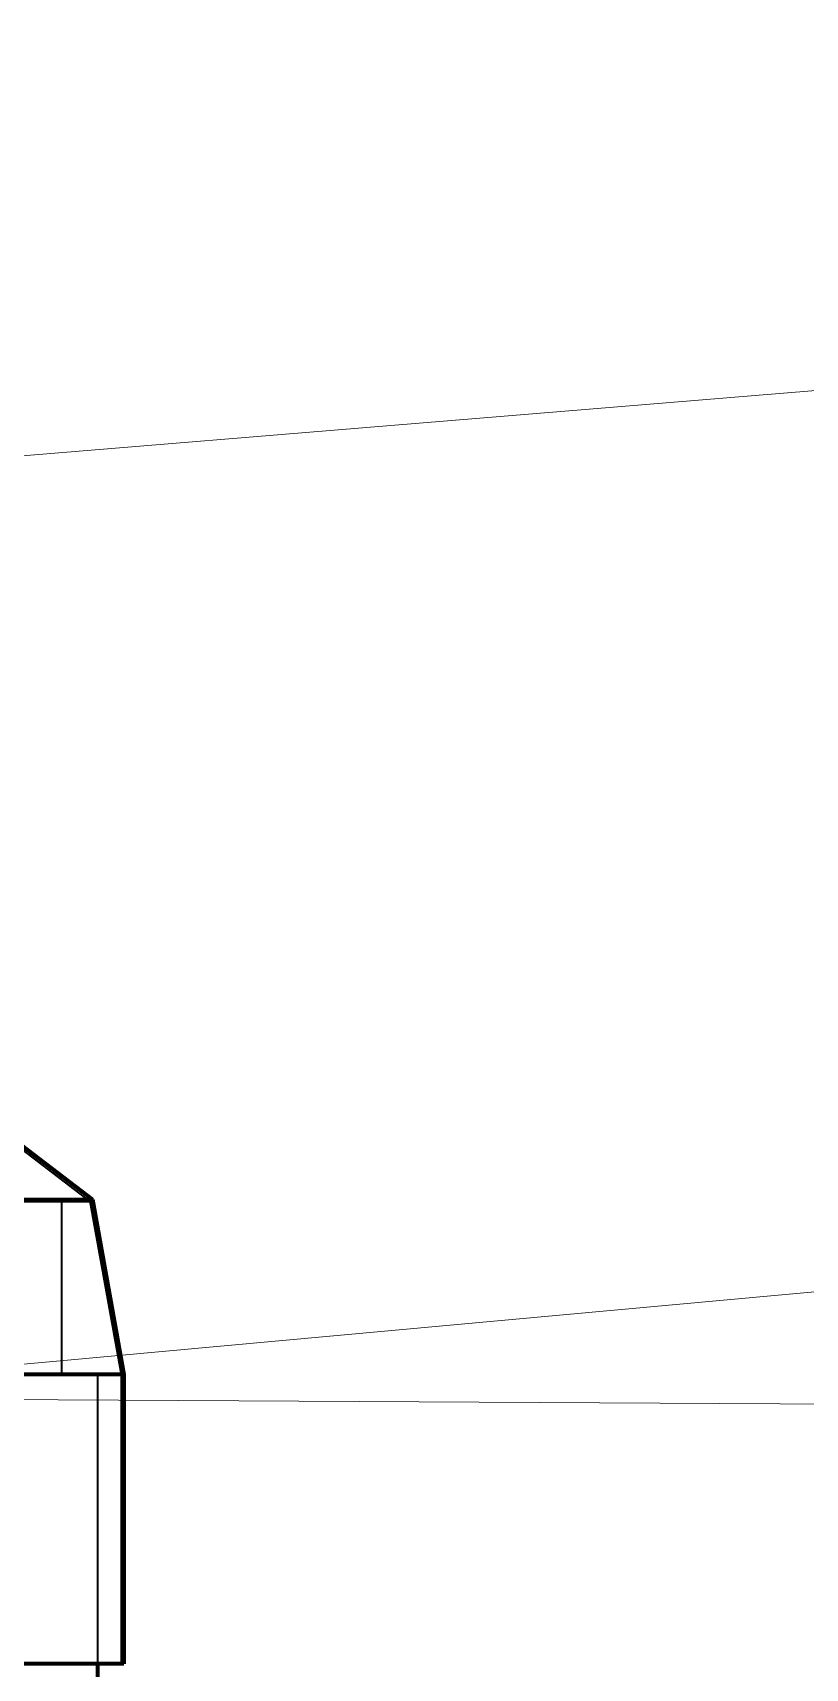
# Model space of a CAD drawing. Header units: millimetres. Extents: x 0 to 2382, y 0 to 420.
# Drawn here: x 165.74 to 171.09, y 301.57 to 312.88 of the extents above; entities that cross this region are included whole.
import ezdxf

# ---------------------------------------------------------------- set-up
doc = ezdxf.new("R2010")
doc.units = ezdxf.units.MM
doc.linetypes.add('IRAM-E-TRAZOS', pattern=[5, 4, -1])
for name, color, linetype, lineweight in [('01-VISIBLE', 7, 'CONTINUOUS', 70), ('02-OCULTA', 4, 'IRAM-E-TRAZOS', 35), ('08-FINA', 5, 'CONTINUOUS', 18)]:
    doc.layers.add(name, color=color, linetype=linetype, lineweight=lineweight)

msp = doc.modelspace()

# ---------------------------------------------------------------- linework, layer by layer
at = {"layer": '01-VISIBLE'}
for p, q in [((165.098, 305.613), (166.153, 304.808)), ((164.653, 304.808), (166.153, 304.808)), ((166.153, 304.808), (166.371, 303.598)), ((166.371, 303.598), (164.871, 303.598)), ((166.371, 303.598), (166.371, 301.596)), ((166.371, 301.596), (164.871, 301.596)), ((166.191, 300.152), (166.191, 301.596))]:
    msp.add_line(p, q, dxfattribs=at)
at = {"layer": '02-OCULTA'}
for p, q in [((166.137, 304.796), (165.088, 305.596)), ((164.637, 304.796), (166.137, 304.796)), ((165.941, 303.596), (165.941, 304.796)), ((166.354, 303.596), (166.137, 304.796)), ((164.854, 303.596), (166.354, 303.596)), ((166.191, 301.596), (166.191, 303.596)), ((166.354, 301.596), (166.354, 303.596)), ((166.354, 301.596), (164.854, 301.596)), ((166.371, 301.596), (166.354, 301.596))]:
    msp.add_line(p, q, dxfattribs=at)
for points in [[(165.69, 304.796), (165.74, 304.796), (165.79, 304.796), (165.841, 304.796), (165.891, 304.796), (165.941, 304.796)], [(165.941, 304.796), (165.891, 304.796), (165.841, 304.796), (165.791, 304.796), (165.741, 304.796), (165.691, 304.796)], [(166.191, 303.596), (166.141, 303.596), (166.091, 303.596), (166.041, 303.596), (165.991, 303.596), (165.941, 303.596), (165.891, 303.596), (165.841, 303.596), (165.791, 303.596), (165.741, 303.596), (165.691, 303.596)], [(165.941, 303.596), (165.891, 303.596), (165.841, 303.596), (165.791, 303.596), (165.741, 303.596), (165.691, 303.596)], [(165.691, 303.596), (165.741, 303.596), (165.791, 303.596), (165.841, 303.596), (165.891, 303.596), (165.941, 303.596)], [(165.728, 303.596), (165.78, 303.596), (165.831, 303.596), (165.882, 303.596), (165.934, 303.596), (165.985, 303.596), (166.037, 303.596), (166.088, 303.596), (166.139, 303.596), (166.191, 303.596)]]:
    msp.add_lwpolyline(points, dxfattribs=at)
at = {"layer": '08-FINA'}
for p, q in [((201.204, 312.881), (165.081, 309.906)), ((211.208, 307.844), (164.98, 303.605)), ((201.191, 303.231), (161.791, 303.446))]:
    msp.add_line(p, q, dxfattribs=at)

doc.saveas('drawing.dxf')
